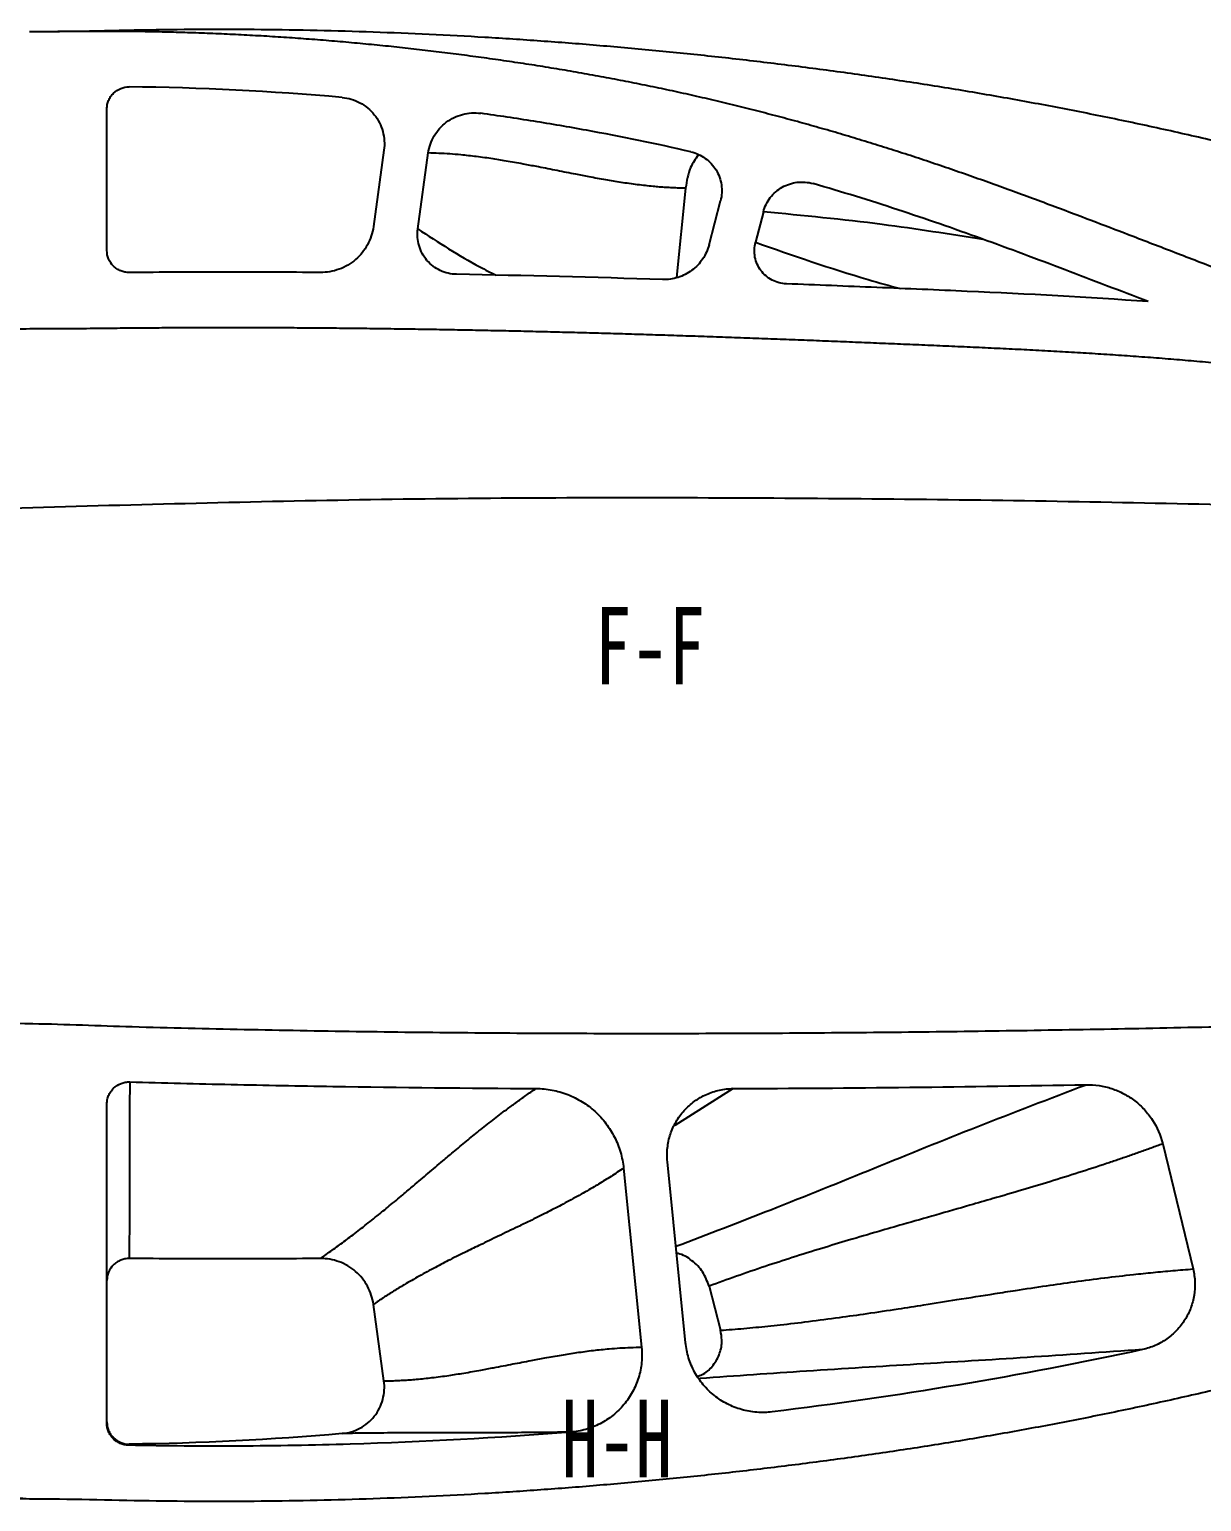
# Model space of a CAD drawing. Header units: millimetres. Extents: x 0 to 1189, y -23 to 841.
# Drawn here: x 227.4 to 280.4, y 670.8 to 737.3 of the extents above; entities that cross this region are included whole.
import ezdxf

# ---------------------------------------------------------------- set-up
doc = ezdxf.new("R2010")
doc.units = ezdxf.units.MM
doc.layers.add('10', color=7, linetype='Continuous')
doc.styles.add('SLDTEXTSTYLE5', font='TXT', dxfattribs={"width": 0.7})

msp = doc.modelspace()

# ---------------------------------------------------------------- linework, layer by layer
at = {"color": 7, "linetype": 'Continuous', "lineweight": 25}
for p, q in [((230.9316, 727.3031), (230.9316, 733.6897)), ((243.4525, 731.8326), (242.9752, 728.3754)), ((244.9796, 728.2701), (245.4535, 731.7024)), ((257.0803, 730.1085), (256.675, 726.0744)), ((258.1403, 727.5558), (258.6588, 729.5486)), ((260.5944, 729.045), (260.236, 727.6677)), ((259.2362, 689.441), (256.5896, 687.7712)), ((230.9316, 674.3312), (230.9316, 688.7417)), ((278.6397, 686.9451), (280.0117, 681.2936)), ((254.278, 685.8476), (255.0904, 677.7615)), ((257.0803, 677.9625), (256.2589, 686.1382)), ((258.1403, 680.5152), (258.6588, 678.5225)), ((243.4525, 676.2385), (242.9752, 679.6956))]:
    msp.add_line(p, q, dxfattribs=at)
at = {"color": 7, "linetype": 'Continuous', "lineweight": 25, "flags": 128}
msp.add_lwpolyline([(231.9626, 689.7415), (231.9625, 689.6971), (231.962, 689.5196), (231.9601, 688.8099), (231.9527, 685.9765), (231.9477, 683.869), (231.9408, 681.7681)], dxfattribs=at)
at = {"color": 7, "linetype": 'Continuous', "lineweight": 25}
for points, knots in [([(339.8282, 712.0388), (339.2602, 712.2856), (338.2688, 712.6858), (336.8649, 713.2468), (335.6187, 713.727), (334.3759, 714.196), (333.1298, 714.656), (331.8815, 715.1099), (330.6314, 715.5587), (329.3808, 716.0071), (327.7127, 716.6028), (325.6303, 717.354), (323.1344, 718.2616), (320.6405, 719.1728), (318.1488, 720.0897), (315.6574, 721.0076), (313.1659, 721.927), (310.6779, 722.8439), (308.1934, 723.7579), (305.7109, 724.6632), (303.2247, 725.5568), (300.7334, 726.4347), (298.2342, 727.2906), (295.7262, 728.1211), (293.2257, 728.9148), (290.7325, 729.6688), (288.2472, 730.3818), (285.7525, 731.06), (283.248, 731.7018), (280.7346, 732.3073), (278.2123, 732.8766), (275.6952, 733.4045), (273.1846, 733.8931), (270.6816, 734.3426), (268.1729, 734.7564), (265.6589, 735.1374), (263.1399, 735.4851), (260.6162, 735.8019), (258.0938, 736.0869), (255.5734, 736.3417), (253.0558, 736.5668), (250.5362, 736.762), (248.0149, 736.9262), (245.4916, 737.0613), (242.9665, 737.1643), (240.4386, 737.2363), (237.909, 737.2783), (235.3781, 737.286), (231.8855, 737.2543), (229.2374, 737.1723), (227.4316, 737.1731)], [0, 0, 0, 0, 0.0159878, 0.0276034, 0.0390377, 0.0504687, 0.0619011, 0.0733325, 0.0847644, 0.0961965, 0.1076356, 0.1304992, 0.1533554, 0.1762071, 0.1990545, 0.2219071, 0.2447625, 0.2676247, 0.2903714, 0.3131158, 0.3358491, 0.3585863, 0.3813174, 0.404055, 0.4267985, 0.449054, 0.4713048, 0.4935554, 0.5158042, 0.5380558, 0.5603056, 0.5825654, 0.6044581, 0.6263426, 0.6482247, 0.6701064, 0.6919919, 0.7138818, 0.7357756, 0.7575348, 0.7792878, 0.8010375, 0.8227823, 0.8445256, 0.8662791, 0.888033, 0.9098209, 0.9315992, 0.9533798, 1, 1, 1, 1]), ([(295.0365, 721.084), (294.5666, 721.2848), (293.7888, 721.6063), (292.694, 722.0459), (291.7489, 722.4154), (290.7801, 722.786), (289.7909, 723.1605), (288.7852, 723.5372), (287.7702, 723.9211), (286.7488, 724.3063), (285.7243, 724.6958), (284.6977, 725.0872), (283.6699, 725.4795), (282.6429, 725.8736), (281.6173, 726.2674), (280.5948, 726.6598), (279.5775, 727.0524), (278.5631, 727.4413), (277.5511, 727.831), (276.5388, 728.2196), (275.5269, 728.6054), (274.5181, 728.9886), (273.514, 729.3659), (272.5164, 729.7373), (271.5243, 730.1007), (270.5373, 730.4545), (269.5558, 730.8012), (268.5787, 731.1383), (267.6037, 731.4632), (266.6318, 731.7814), (265.6594, 732.0875), (264.6872, 732.3843), (263.7142, 732.6728), (262.7398, 732.9509), (261.7637, 733.2195), (260.7857, 733.4789), (259.8062, 733.73), (258.8246, 733.9699), (257.8415, 734.2025), (256.8556, 734.4233), (255.8679, 734.637), (254.8768, 734.8395), (253.8826, 735.0341), (252.8849, 735.2186), (251.8848, 735.3965), (250.8814, 735.5637), (249.8745, 735.723), (248.8638, 735.873), (247.8502, 736.017), (246.8342, 736.1512), (245.8165, 736.2794), (244.797, 736.3974), (243.7766, 736.5093), (242.7549, 736.6116), (241.733, 736.7069), (240.7105, 736.7935), (239.6877, 736.8707), (238.6649, 736.9422), (237.6417, 737.0033), (236.619, 737.0562), (235.5966, 737.1022), (234.5745, 737.1373), (233.5534, 737.1657), (232.5327, 737.1855), (231.5132, 737.1937), (230.4946, 737.1976), (229.1342, 737.1817), (228.1134, 737.1836), (227.4316, 737.1731)], [0, 0, 0, 0, 0.021868, 0.0360125, 0.0504821, 0.065293, 0.080398, 0.0957455, 0.111247, 0.1268333, 0.1424609, 0.1581495, 0.1738464, 0.1895361, 0.2052229, 0.2208555, 0.2364046, 0.2518842, 0.267343, 0.2828115, 0.2982845, 0.3136842, 0.32899, 0.3441868, 0.3592351, 0.3741997, 0.389053, 0.4037785, 0.4184296, 0.4330295, 0.4475413, 0.4620517, 0.4765277, 0.4909706, 0.5054096, 0.519852, 0.5342679, 0.5486778, 0.5630913, 0.5774963, 0.5919117, 0.6063353, 0.6207841, 0.6352587, 0.6497539, 0.6642501, 0.6787898, 0.6933744, 0.7079756, 0.7225973, 0.7372286, 0.751869, 0.7665119, 0.7811573, 0.7958068, 0.81043, 0.8250674, 0.8396986, 0.8543063, 0.8689269, 0.8835216, 0.8981007, 0.912691, 0.9272322, 0.9417834, 0.9563177, 0.9708201, 1, 1, 1, 1]), ([(216.0821, 736.1706), (214.9808, 736.057), (211.4397, 735.6919), (205.5051, 734.6983), (199.2002, 733.3423), (193.8538, 731.9004), (189.4428, 730.5051), (185.1114, 728.8775), (180.9029, 726.9486), (177.2815, 724.8531), (174.2152, 722.7223), (172.1297, 720.9406), (170.5768, 719.3995), (169.6648, 718.3709), (169.096, 717.432), (168.816, 716.6496), (168.8577, 715.8007), (169.3829, 714.8873), (170.3434, 714.0603), (171.7023, 713.4802), (174.2195, 713.1504), (177.8192, 713.0153), (182.4886, 713.218), (187.154, 713.4505), (191.8164, 713.754), (200.1023, 714.3248), (212.0183, 715.0857), (222.3928, 715.491), (227.58, 715.6936)], [0, 0, 0, 0, 0.0293491, 0.0943705, 0.1593896, 0.200262, 0.2411331, 0.2820022, 0.3228653, 0.3637249, 0.3927477, 0.4217646, 0.4362787, 0.4507832, 0.4580375, 0.4652881, 0.4725172, 0.4797465, 0.4925936, 0.5054481, 0.5183382, 0.5596052, 0.6008898, 0.6421773, 0.6834648, 0.7247525, 0.8623767, 1, 1, 1, 1]), ([(230.9316, 733.6897), (230.9316, 733.7561), (230.9381, 733.8214), (230.9638, 733.9499), (230.9832, 734.0137), (231.0339, 734.1353), (231.0649, 734.193), (231.1382, 734.3021), (231.1809, 734.3537), (231.3206, 734.4921), (231.4331, 734.5665), (231.6757, 734.6653), (231.8079, 734.6909), (231.9407, 734.6897)], [0, 0, 0, 0, 0.125, 0.125, 0.25, 0.25, 0.375, 0.375, 0.5, 0.5, 0.75, 0.75, 1, 1, 1, 1]), ([(241.5576, 734.211), (241.7, 734.1983), (241.8387, 734.1715), (242.1089, 734.0907), (242.2418, 734.0358), (242.4914, 733.9016), (242.6082, 733.8227), (242.8258, 733.6413), (242.9263, 733.5385), (243.1022, 733.318), (243.1788, 733.1993), (243.3085, 732.9446), (243.3594, 732.8127), (243.4343, 732.5409), (243.4583, 732.3992), (243.477, 732.1158), (243.472, 731.9742), (243.4525, 731.8326)], [0, 0, 0, 0, 0.125, 0.125, 0.25, 0.25, 0.375, 0.375, 0.5, 0.5, 0.625, 0.625, 0.75, 0.75, 0.875, 0.875, 1, 1, 1, 1]), ([(245.4535, 731.7024), (245.4725, 731.8399), (245.5046, 731.9733), (245.5943, 732.232), (245.6526, 732.3586), (245.792, 732.5962), (245.8725, 732.7069), (246.0549, 732.9122), (246.1577, 733.0071), (246.3764, 733.1725), (246.4931, 733.2441), (246.7418, 733.3647), (246.8719, 733.4125), (247.1368, 733.4816), (247.2733, 733.5033), (247.5498, 733.5195), (247.6876, 733.514), (247.8251, 733.4948)], [0, 0, 0, 0, 0.125, 0.125, 0.25, 0.25, 0.375, 0.375, 0.5, 0.5, 0.625, 0.625, 0.75, 0.75, 0.875, 0.875, 1, 1, 1, 1]), ([(257.3192, 731.755), (255.7543, 732.1159), (254.1802, 732.4398), (251.8062, 732.8737), (251.0127, 733.0095), (249.4216, 733.2642), (248.6235, 733.3834), (247.8251, 733.4948)], [0, 0, 0, 0, 0.5, 0.5, 0.75, 0.75, 1, 1, 1, 1]), ([(257.0803, 730.1085), (256.9808, 730.1108), (256.7827, 730.1153), (256.4873, 730.1279), (256.1947, 730.1446), (255.905, 730.1656), (255.476, 730.2032), (254.8954, 730.2683), (254.1812, 730.3689), (253.4511, 730.4889), (252.769, 730.6125), (252.0357, 730.7544), (251.2744, 730.9056), (250.5123, 731.0568), (249.7744, 731.1991), (249.0913, 731.3221), (248.3556, 731.4422), (247.6447, 731.5412), (246.9914, 731.6142), (246.4277, 731.6603), (245.9372, 731.6889), (245.6132, 731.6979), (245.4535, 731.7024)], [0, 0, 0, 0, 0.0254178, 0.0506265, 0.0756263, 0.100417, 0.1249988, 0.1859209, 0.2499984, 0.3095356, 0.374999, 0.42694, 0.5, 0.5728536, 0.6250011, 0.6916423, 0.7500016, 0.8153472, 0.8750013, 0.9178505, 0.9595167, 1, 1, 1, 1]), ([(257.6538, 731.6154), (257.5254, 731.4302), (257.2122, 730.9783), (257.1292, 730.4313), (257.0803, 730.1085)], [0, 0, 0, 0, 0.4098916, 1, 1, 1, 1]), ([(257.3192, 731.755), (257.4371, 731.7278), (257.5503, 731.6894), (257.7677, 731.5908), (257.8729, 731.5299), (258.0674, 731.3894), (258.1567, 731.3103), (258.3194, 731.1345), (258.3928, 731.0372), (258.5169, 730.8332), (258.5686, 730.7255), (258.6507, 730.4985), (258.68, 730.3819), (258.7149, 730.1459), (258.7206, 730.0248), (258.7077, 729.7843), (258.6893, 729.6656), (258.6588, 729.5486)], [0, 0, 0, 0, 0.125, 0.125, 0.25, 0.25, 0.375, 0.375, 0.5, 0.5, 0.625, 0.625, 0.75, 0.75, 0.875, 0.875, 1, 1, 1, 1]), ([(260.5944, 729.045), (260.6249, 729.1621), (260.6666, 729.2742), (260.7714, 729.4887), (260.8354, 729.5922), (260.9816, 729.7825), (261.0634, 729.8694), (261.2441, 730.0269), (261.3435, 730.0973), (261.5512, 730.2153), (261.6604, 730.2638), (261.8899, 730.3393), (262.0073, 730.3651), (262.2443, 730.3933), (262.3655, 730.3957), (262.6055, 730.3761), (262.7237, 730.3545), (262.84, 730.321)], [0, 0, 0, 0, 0.125, 0.125, 0.25, 0.25, 0.375, 0.375, 0.5, 0.5, 0.625, 0.625, 0.75, 0.75, 0.875, 0.875, 1, 1, 1, 1]), ([(277.9756, 724.9886), (276.7263, 725.4692), (275.477, 725.95), (272.9741, 726.9), (271.7205, 727.3695), (269.2026, 728.28), (267.9377, 728.7209), (265.3976, 729.5564), (264.1218, 729.9509), (262.84, 730.321)], [0, 0, 0, 0, 0.25, 0.25, 0.5, 0.5, 0.75, 0.75, 1, 1, 1, 1]), ([(270.5167, 727.7894), (269.0038, 728.0318), (265.7247, 728.5572), (262.3903, 728.8742), (260.5944, 729.045)], [0, 0, 0, 0, 0.4613904, 1, 1, 1, 1]), ([(242.9752, 728.3754), (242.9553, 728.2314), (242.9227, 728.0913), (242.8333, 727.8189), (242.7759, 727.6857), (242.6376, 727.4311), (242.5579, 727.3117), (242.3781, 727.0882), (242.2769, 726.9832), (242.0583, 726.7944), (241.9418, 726.7108), (241.6944, 726.5648), (241.5622, 726.5021), (241.2918, 726.4027), (241.1533, 726.3655), (240.87, 726.316), (240.7244, 726.3038), (240.579, 726.305)], [0, 0, 0, 0, 0.125, 0.125, 0.25, 0.25, 0.375, 0.375, 0.5, 0.5, 0.625, 0.625, 0.75, 0.75, 0.875, 0.875, 1, 1, 1, 1]), ([(246.7314, 726.2231), (246.6034, 726.2254), (246.478, 726.2412), (246.2319, 726.2987), (246.11, 726.3411), (245.8809, 726.4492), (245.773, 726.5147), (245.5707, 726.669), (245.4776, 726.7572), (245.3135, 726.9489), (245.2407, 727.0545), (245.1195, 727.2782), (245.0715, 727.395), (245, 727.6381), (244.977, 727.765), (244.9583, 728.0169), (244.9621, 728.1433), (244.9796, 728.2701)], [0, 0, 0, 0, 0.125, 0.125, 0.25, 0.25, 0.375, 0.375, 0.5, 0.5, 0.625, 0.625, 0.75, 0.75, 0.875, 0.875, 1, 1, 1, 1]), ([(244.9796, 728.2701), (245.9065, 727.6677), (247.0771, 726.9069), (248.2717, 726.3034), (248.5203, 726.1778)], [0, 0, 0, 0, 0.7918789, 1, 1, 1, 1]), ([(258.1403, 727.5558), (258.0803, 727.3254), (257.9838, 727.1113), (257.718, 726.7161), (257.556, 726.5461), (257.1743, 726.2612), (256.9653, 726.1543), (256.5109, 726.0115), (256.2783, 725.9797), (256.0403, 725.9872)], [0, 0, 0, 0, 0.25, 0.25, 0.5, 0.5, 0.75, 0.75, 1, 1, 1, 1]), ([(261.6341, 725.7898), (261.5213, 725.7942), (261.4111, 725.8109), (261.1958, 725.8684), (261.0897, 725.9098), (260.8924, 726.0136), (260.8001, 726.076), (260.6287, 726.2224), (260.5524, 726.304), (260.4192, 726.4826), (260.3617, 726.5809), (260.2713, 726.7847), (260.2376, 726.8909), (260.1942, 727.1119), (260.1851, 727.2235), (260.1917, 727.4461), (260.2076, 727.5585), (260.236, 727.6677)], [0, 0, 0, 0, 0.125, 0.125, 0.25, 0.25, 0.375, 0.375, 0.5, 0.5, 0.625, 0.625, 0.75, 0.75, 0.875, 0.875, 1, 1, 1, 1]), ([(260.236, 727.6677), (261.928, 727.0775), (264.0917, 726.3228), (266.2934, 725.7114), (266.7733, 725.5781)], [0, 0, 0, 0, 0.7820349, 1, 1, 1, 1]), ([(231.9408, 726.3029), (231.8744, 726.3023), (231.8091, 726.3083), (231.6803, 726.3328), (231.6163, 726.3516), (231.4942, 726.4012), (231.4363, 726.4317), (231.3265, 726.504), (231.2745, 726.5462), (231.1348, 726.6847), (231.0594, 726.7966), (230.9584, 727.0383), (230.9316, 727.1703), (230.9316, 727.3031)], [0, 0, 0, 0, 0.125, 0.125, 0.25, 0.25, 0.375, 0.375, 0.5, 0.5, 0.75, 0.75, 1, 1, 1, 1]), ([(240.579, 726.305), (239.1393, 726.3168), (237.6997, 726.3228), (234.8203, 726.3216), (233.3806, 726.3163), (231.9408, 726.3029)], [0, 0, 0, 0, 0.5, 0.5, 1, 1, 1, 1]), ([(277.9756, 724.9886), (275.2569, 725.1892), (272.5339, 725.3307), (268.4473, 725.5141), (267.0848, 725.571), (264.3596, 725.6831), (262.9969, 725.7377), (261.6341, 725.7898)], [0, 0, 0, 0, 0.5, 0.5, 0.75, 0.75, 1, 1, 1, 1]), ([(191.5934, 723.7316), (191.5984, 723.7132), (191.6167, 723.6543), (191.6538, 723.5556), (191.7131, 723.4377), (191.7852, 723.3224), (191.8694, 723.2098), (191.9641, 723.0991), (192.0707, 722.9919), (192.189, 722.8884), (192.3164, 722.7856), (192.4577, 722.6891), (192.611, 722.5972), (192.7774, 722.5101), (192.9583, 722.4302), (193.1565, 722.363), (193.3708, 722.3026), (193.6046, 722.2536), (193.8594, 722.2147), (194.1378, 722.1813), (194.4436, 722.1534), (194.7802, 722.1255), (195.1527, 722.1004), (195.5665, 722.0821), (196.0273, 722.0665), (196.5414, 722.0595), (197.115, 722.0615), (197.7553, 722.074), (198.4676, 722.101), (199.2556, 722.1365), (200.1153, 722.1822), (201.0374, 722.2316), (202.0078, 722.289), (203.0152, 722.3511), (204.0505, 722.423), (205.1086, 722.4972), (206.1838, 722.5775), (207.2709, 722.6574), (208.3648, 722.7389), (209.4609, 722.8194), (210.557, 722.8986), (211.6525, 722.9758), (212.7474, 723.0511), (213.8416, 723.1247), (214.9348, 723.1961), (216.0263, 723.2654), (217.1166, 723.3327), (218.2058, 723.3962), (219.294, 723.4592), (220.3815, 723.5176), (221.4675, 723.5754), (222.5532, 723.6317), (223.639, 723.6798), (225.2721, 723.7687), (226.5458, 723.7552), (227.4555, 723.7695)], [0.52358432, 0.52358432, 0.52358432, 0.52358432, 0.52432784, 0.52599297, 0.52770741, 0.52947819, 0.53130666, 0.5332047, 0.53517285, 0.53721757, 0.53935249, 0.54157302, 0.54390554, 0.54634578, 0.54891706, 0.55163212, 0.55452926, 0.5576248, 0.560971, 0.56461141, 0.56859529, 0.57298287, 0.57782628, 0.58320224, 0.58918884, 0.59586412, 0.60331907, 0.61163306, 0.62091844, 0.63121034, 0.64249646, 0.65460036, 0.66734267, 0.68052995, 0.69409238, 0.70794937, 0.72202901, 0.73627871, 0.75060164, 0.76494771, 0.77927965, 0.79360109, 0.80791606, 0.8222206, 0.83651034, 0.85078134, 0.86501325, 0.8792538, 0.89346814, 0.90766253, 0.92186754, 0.93601741, 0.95019938, 0.96439673, 0.99999998, 0.99999998, 0.99999998, 0.99999998]), ([(227.4555, 723.7695), (228.3624, 723.7871), (229.6307, 723.7715), (231.2596, 723.7963), (232.3413, 723.8056), (233.4223, 723.8141), (234.5031, 723.8178), (235.5861, 723.8219), (236.6707, 723.8215), (237.7577, 723.821), (238.8469, 723.816), (239.9383, 723.8097), (241.0313, 723.8009), (242.1252, 723.79), (243.2202, 723.7769), (244.3154, 723.7617), (245.4102, 723.7453), (246.503, 723.7269), (247.594, 723.7056), (248.6816, 723.6835), (249.7654, 723.6592), (250.8454, 723.6331), (251.9248, 723.6062), (253.0053, 723.5757), (254.0905, 723.5467), (255.1807, 723.5119), (256.2752, 723.4786), (257.372, 723.442), (258.4697, 723.4037), (259.5674, 723.3656), (260.6642, 723.3246), (261.7597, 723.2825), (262.8529, 723.2408), (263.9428, 723.1974), (265.03, 723.1521), (266.1173, 723.1094), (267.2064, 723.0621), (268.2971, 723.0169), (269.3875, 722.9695), (270.4757, 722.9195), (271.5601, 722.8682), (272.6399, 722.8147), (273.7143, 722.7562), (274.7836, 722.6956), (275.8477, 722.6297), (276.906, 722.5589), (277.9596, 722.4838), (279.0073, 722.4023), (280.0507, 722.3155), (281.0886, 722.2208), (282.1217, 722.1222), (283.1484, 722.0154), (284.1696, 721.901), (285.1843, 721.7785), (286.1919, 721.6512), (287.1897, 721.5139), (288.176, 721.3707), (289.1481, 721.2199), (290.1019, 721.0614), (291.0363, 720.8941), (291.9489, 720.7148), (292.8403, 720.5269), (293.8694, 720.2869), (294.5993, 720.101), (295.0385, 719.9784)], [0.00000002, 0.00000002, 0.00000002, 0.00000002, 0.04012011, 0.05609963, 0.07206351, 0.08797496, 0.10392002, 0.11987312, 0.13588298, 0.15189616, 0.16796152, 0.18406189, 0.20017894, 0.21631274, 0.23245428, 0.24862196, 0.26476604, 0.28088623, 0.29697333, 0.31303696, 0.32900416, 0.34492964, 0.36082722, 0.37676482, 0.39274776, 0.40884774, 0.4250158, 0.44118772, 0.45739555, 0.47360322, 0.48977398, 0.505949, 0.52209667, 0.53817131, 0.55420025, 0.57022931, 0.58630799, 0.60242307, 0.61851974, 0.63458882, 0.65061225, 0.66654004, 0.68241319, 0.69821372, 0.71391468, 0.72957559, 0.7451331, 0.76064253, 0.776059, 0.79144717, 0.80674776, 0.82196733, 0.83710707, 0.85220426, 0.86718114, 0.88203233, 0.89675753, 0.91126783, 0.92554801, 0.93952935, 0.95325982, 0.9666862, 0.97982788, 1, 1, 1, 1]), ([(227.58, 715.6936), (232.8319, 715.8377), (243.3356, 716.1259), (259.0978, 716.1645), (274.8583, 715.9959), (288.4439, 715.6581), (299.8577, 715.3479), (309.0972, 714.9796), (316.6985, 714.4598), (322.6587, 713.8816), (326.5009, 713.4504), (328.8895, 713.1093), (329.8396, 712.9737)], [0, 0, 0, 0, 0.1539444, 0.3078897, 0.4618356, 0.6157822, 0.7060978, 0.7964119, 0.8867237, 0.9293006, 0.9718776, 1, 1, 1, 1]), ([(227.58, 692.3774), (229.0772, 692.3522), (231.4158, 692.2485), (234.5994, 692.1747), (237.1298, 692.1146), (239.6599, 692.0671), (242.1891, 692.025), (244.717, 691.9928), (247.2446, 691.9664), (249.772, 691.9492), (252.2996, 691.9374), (254.8277, 691.9335), (257.3558, 691.935), (259.8832, 691.9433), (262.4098, 691.9573), (264.9357, 691.9777), (267.4615, 692.0031), (269.9874, 692.0349), (272.5136, 692.0719), (275.0399, 692.1148), (277.5658, 692.1621), (280.0909, 692.2159), (282.6155, 692.2721), (285.1398, 692.333), (287.6645, 692.3966), (290.1897, 692.4628), (292.7152, 692.5311), (295.2407, 692.6006), (297.7655, 692.6751), (300.2896, 692.7554), (302.8129, 692.8464), (305.3361, 692.9485), (307.8588, 693.0674), (310.3823, 693.2041), (312.9057, 693.3612), (315.4285, 693.5419), (317.9494, 693.7457), (320.4683, 693.9741), (322.985, 694.2307), (325.4999, 694.5148), (327.5965, 694.7762), (329.2759, 695.0021), (330.5384, 695.1828), (331.7987, 695.3753), (333.0557, 695.5845), (334.3092, 695.8107), (335.5584, 696.0589), (336.811, 696.3299), (338.2358, 696.6747), (339.2464, 696.9279), (339.8282, 697.1078)], [0.00000035, 0.00000035, 0.00000035, 0.00000035, 0.03989834, 0.06237518, 0.08485683, 0.10734717, 0.12980728, 0.15226351, 0.17471674, 0.19716675, 0.21961431, 0.24207271, 0.26453357, 0.28698355, 0.30942293, 0.33186071, 0.35429715, 0.37673224, 0.39917508, 0.42162135, 0.44406233, 0.46649806, 0.48892444, 0.51135479, 0.53378481, 0.55622347, 0.5786664, 0.60110915, 0.62354715, 0.64597593, 0.66840448, 0.69083321, 0.71326743, 0.7357039, 0.75817539, 0.78063975, 0.80310346, 0.82556919, 0.84803613, 0.87051613, 0.89300869, 0.9043388, 0.91566953, 0.92699486, 0.93831102, 0.94962676, 0.96093543, 0.97224771, 0.98377553, 1, 1, 1, 1]), ([(339.8282, 696.0322), (339.2602, 695.7855), (338.2688, 695.3852), (336.8649, 694.8242), (335.6187, 694.3441), (334.3759, 693.875), (333.1298, 693.4151), (331.8815, 692.9612), (330.6314, 692.5123), (329.3808, 692.0639), (327.7127, 691.4682), (325.6303, 690.717), (323.1344, 689.8094), (320.6405, 688.8982), (318.1488, 687.9813), (315.6574, 687.0635), (313.1659, 686.144), (310.6779, 685.2271), (308.1934, 684.3131), (305.7109, 683.4078), (303.2247, 682.5142), (300.7334, 681.6363), (298.2342, 680.7804), (295.7262, 679.95), (293.2257, 679.1562), (290.7325, 678.4022), (288.2472, 677.6892), (285.7525, 677.011), (283.248, 676.3693), (280.7346, 675.7637), (278.2123, 675.1944), (275.6952, 674.6665), (273.1846, 674.1779), (270.6816, 673.7284), (268.1729, 673.3147), (265.6589, 672.9336), (263.1399, 672.5859), (260.6162, 672.2692), (258.0938, 671.9842), (255.5734, 671.7293), (253.0558, 671.5042), (250.5362, 671.3091), (248.0149, 671.1448), (245.4916, 671.0097), (242.9665, 670.9068), (240.4386, 670.8347), (237.909, 670.7927), (235.3781, 670.785), (231.8855, 670.8167), (229.2374, 670.8988), (227.4316, 670.898)], [0, 0, 0, 0, 0.0159878, 0.0276034, 0.0390377, 0.0504687, 0.0619011, 0.0733325, 0.0847644, 0.0961965, 0.1076356, 0.1304992, 0.1533554, 0.1762071, 0.1990545, 0.2219071, 0.2447625, 0.2676247, 0.2903714, 0.3131158, 0.3358491, 0.3585863, 0.3813174, 0.404055, 0.4267985, 0.449054, 0.4713048, 0.4935554, 0.5158042, 0.5380558, 0.5603056, 0.5825654, 0.6044581, 0.6263426, 0.6482247, 0.6701064, 0.6919919, 0.7138818, 0.7357756, 0.7575348, 0.7792878, 0.8010375, 0.8227823, 0.8445256, 0.8662791, 0.888033, 0.9098209, 0.9315992, 0.9533798, 1, 1, 1, 1]), ([(227.4316, 670.898), (225.8652, 671.0076), (223.4485, 671.2), (220.1791, 671.4444), (217.6284, 671.6864), (215.0818, 671.965), (212.5409, 672.2877), (210.006, 672.6536), (207.4781, 673.0652), (205.3695, 673.451), (203.6761, 673.785), (202.3955, 674.0527), (201.1178, 674.3321), (199.8434, 674.6258), (198.572, 674.9328), (197.3036, 675.2535), (196.0274, 675.5914), (194.7437, 675.9462), (193.4534, 676.3202), (192.1681, 676.7103), (190.8887, 677.1195), (189.6148, 677.5462), (188.3474, 677.9932), (187.2897, 678.387), (186.4377, 678.7156), (185.7895, 678.9737), (185.1437, 679.2373), (184.5015, 679.5087), (183.8623, 679.7861), (183.2272, 680.0716), (182.586, 680.37), (181.9382, 680.6809), (181.2856, 681.0071), (180.6367, 681.3413), (179.993, 681.6866), (179.3528, 682.0416), (178.7166, 682.4075), (178.0666, 682.7943), (177.4041, 683.2028), (176.7313, 683.6341), (176.0672, 684.0763), (175.4146, 684.5295), (174.7752, 684.9914), (174.1524, 685.4627), (173.6235, 685.8807), (173.1844, 686.2435), (172.8262, 686.547), (172.4719, 686.8597), (172.1164, 687.1812), (171.7587, 687.5164), (171.3956, 687.8669), (170.9844, 688.2758), (170.5264, 688.743), (170.0449, 689.2765), (169.6031, 689.8301), (169.2327, 690.3999), (168.9628, 690.9803), (168.8226, 691.5731), (168.8643, 692.0912), (168.9716, 692.4257), (169.1005, 692.6438), (169.2196, 692.8814), (169.4573, 693.1725), (169.7493, 693.473), (170.0802, 693.7448), (170.4347, 693.9866), (170.7921, 694.185), (171.1439, 694.3412), (171.4848, 694.4622), (171.8285, 694.5579), (172.1745, 694.6333), (172.5225, 694.6917), (172.872, 694.739), (173.3142, 694.7885), (173.8494, 694.8397), (174.4779, 694.8901), (175.1081, 694.929), (175.7396, 694.9577), (176.3718, 694.9788), (177.0045, 694.9899), (177.6377, 694.9946), (178.2709, 694.9902), (178.9039, 694.9804), (179.5364, 694.9649), (180.1685, 694.9449), (180.8006, 694.9213), (181.4326, 694.8955), (182.065, 694.8674), (182.6977, 694.8385), (183.3307, 694.8095), (183.9635, 694.7783), (184.5965, 694.7471), (185.2293, 694.715), (185.8622, 694.681), (186.7068, 694.6346), (187.7626, 694.5738), (189.0296, 694.4957), (190.2961, 694.4154), (191.5624, 694.3312), (192.8286, 694.2462), (194.0949, 694.16), (195.3613, 694.0729), (196.628, 693.9877), (197.8946, 693.9021), (199.1611, 693.8189), (200.4274, 693.7354), (201.6939, 693.6538), (202.9607, 693.5737), (204.6491, 693.469), (206.759, 693.3419), (209.2904, 693.1965), (211.8217, 693.059), (214.3531, 692.9277), (216.8852, 692.8053), (219.4181, 692.6897), (222.9828, 692.5401), (225.7036, 692.438), (227.58, 692.3774)], [0, 0, 0, 0, 0.03781013, 0.05837814, 0.07894417, 0.09950276, 0.12006231, 0.1406182, 0.16117184, 0.18173039, 0.19223299, 0.20273373, 0.2132318, 0.22372644, 0.23422658, 0.24472571, 0.25523003, 0.26601497, 0.27679618, 0.28757787, 0.29835839, 0.30913993, 0.31992681, 0.33071737, 0.33631593, 0.34191689, 0.34751551, 0.35311204, 0.35870546, 0.36429274, 0.36988016, 0.37573612, 0.38159274, 0.38744735, 0.39331256, 0.3991822, 0.40507412, 0.41098414, 0.41739554, 0.42381474, 0.43022595, 0.43660711, 0.4429461, 0.44921851, 0.4554129, 0.4591767, 0.46293489, 0.46671626, 0.47055616, 0.47447523, 0.47851987, 0.48270798, 0.48843935, 0.49427259, 0.50000569, 0.50547978, 0.51059601, 0.51536055, 0.51996491, 0.52294148, 0.52371332, 0.52606157, 0.52932195, 0.53270296, 0.53614901, 0.53960972, 0.54302529, 0.545975, 0.54887024, 0.55172717, 0.55456189, 0.55739191, 0.56022322, 0.56305288, 0.56810658, 0.57316798, 0.5782344, 0.58331146, 0.58838832, 0.59346599, 0.59854912, 0.60363458, 0.60871431, 0.61379252, 0.61886906, 0.62394358, 0.62902362, 0.63410092, 0.63918688, 0.64427317, 0.64936047, 0.65444411, 0.65953245, 0.66461787, 0.669708, 0.67989887, 0.69008522, 0.70027395, 0.71045713, 0.72064554, 0.73083079, 0.74102046, 0.75121328, 0.76140169, 0.77158887, 0.78177563, 0.79196117, 0.8021495, 0.81234062, 0.832695, 0.85304802, 0.87339548, 0.8937379, 0.91408676, 0.93443859, 0.95479294, 0.99999972, 0.99999972, 0.99999972, 0.99999972]), ([(230.9316, 688.7417), (230.9316, 688.8091), (230.9383, 688.8753), (230.9647, 689.0055), (230.9847, 689.0702), (231.0367, 689.1931), (231.0685, 689.2514), (231.1438, 689.3615), (231.1875, 689.4133), (231.3306, 689.5522), (231.4458, 689.6261), (231.6315, 689.6982), (231.6966, 689.7163), (231.8286, 689.7389), (231.8953, 689.7436), (231.9626, 689.7415)], [0, 0, 0, 0, 0.125, 0.125, 0.25, 0.25, 0.375, 0.375, 0.5, 0.5, 0.75, 0.75, 0.875, 0.875, 1, 1, 1, 1]), ([(231.9626, 689.7415), (232.7271, 689.7177), (233.4917, 689.6991), (235.0211, 689.6635), (235.7857, 689.6448), (238.0798, 689.5944), (239.6094, 689.5662), (244.1985, 689.4932), (247.2588, 689.4621), (250.319, 689.4463)], [0, 0, 0, 0, 0.125, 0.125, 0.25, 0.25, 0.5, 0.5, 1, 1, 1, 1]), ([(256.6428, 682.3165), (258.0846, 682.8682), (261.1709, 684.0492), (265.6033, 685.8507), (270.2321, 687.7313), (273.5264, 688.9885), (275.1735, 689.6171)], [0, 0, 0, 0, 0.2261357, 0.484091, 0.7420464, 1, 1, 1, 1]), ([(275.1735, 689.6171), (275.3723, 689.6206), (275.569, 689.6074), (275.9578, 689.5484), (276.1515, 689.5021), (276.5272, 689.3777), (276.7077, 689.3004), (276.9676, 689.1624), (277.0524, 689.1127), (277.2184, 689.0058), (277.2999, 688.9482), (277.5349, 688.7669), (277.6796, 688.6342), (277.8791, 688.4178), (277.9427, 688.3428), (278.0639, 688.1869), (278.1217, 688.1056), (278.3908, 687.6908), (278.5459, 687.3318), (278.6397, 686.9451)], [0, 0, 0, 0, 0.125, 0.125, 0.25, 0.25, 0.375, 0.375, 0.4375, 0.4375, 0.5, 0.5, 0.625, 0.625, 0.6875, 0.6875, 0.75, 0.75, 1, 1, 1, 1]), ([(240.579, 681.766), (240.6677, 681.8282), (240.8466, 681.9536), (241.112, 682.1431), (241.3777, 682.3355), (241.6431, 682.5309), (242.0232, 682.8152), (242.526, 683.2016), (243.1187, 683.6716), (243.7164, 684.1588), (244.2643, 684.6142), (244.8452, 685.1045), (245.4456, 685.6144), (246.0399, 686.119), (246.6185, 686.6068), (247.1607, 687.0568), (247.7564, 687.5408), (248.3541, 688.0126), (248.9108, 688.4376), (249.4091, 688.805), (249.8541, 689.1244), (250.1634, 689.3386), (250.319, 689.4463)], [0, 0, 0, 0, 0.0242183, 0.0488274, 0.0738273, 0.0992178, 0.1249991, 0.1847373, 0.2499988, 0.3084762, 0.3749993, 0.4278957, 0.5000002, 0.5742043, 0.6250011, 0.6905853, 0.7500015, 0.8141433, 0.8750011, 0.9161668, 0.9578331, 1, 1, 1, 1]), ([(250.319, 689.4463), (250.5652, 689.4451), (250.8079, 689.4213), (251.1668, 689.3529), (251.2855, 689.3247), (251.5212, 689.257), (251.6382, 689.2175), (251.9794, 689.0844), (252.1966, 688.976), (252.6107, 688.7198), (252.8088, 688.5704), (253.1692, 688.2428), (253.3333, 688.0639), (253.5551, 687.7726), (253.6253, 687.6711), (253.7552, 687.4631), (253.815, 687.3569), (253.9792, 687.0313), (254.0685, 686.8054), (254.206, 686.3352), (254.2534, 686.0926), (254.278, 685.8476)], [0, 0, 0, 0, 0.125, 0.125, 0.1875, 0.1875, 0.25, 0.25, 0.375, 0.375, 0.5, 0.5, 0.625, 0.625, 0.6875, 0.6875, 0.75, 0.75, 0.875, 0.875, 1, 1, 1, 1]), ([(256.2589, 686.1382), (256.2378, 686.3477), (256.2389, 686.5561), (256.2841, 686.9706), (256.3291, 687.178), (256.459, 687.573), (256.5438, 687.7627), (256.7546, 688.1261), (256.878, 688.295), (257.0867, 688.5263), (257.1603, 688.5998), (257.3159, 688.7399), (257.398, 688.8063), (257.6513, 688.9903), (257.831, 689.0942), (258.1168, 689.222), (258.2154, 689.26), (258.4143, 689.325), (258.5148, 689.3521), (258.819, 689.4175), (259.0256, 689.4402), (259.2362, 689.441)], [0, 0, 0, 0, 0.125, 0.125, 0.25, 0.25, 0.375, 0.375, 0.5, 0.5, 0.5625, 0.5625, 0.625, 0.625, 0.75, 0.75, 0.8125, 0.8125, 0.875, 0.875, 1, 1, 1, 1]), ([(278.6397, 686.9451), (278.468, 686.8821), (278.126, 686.7565), (277.6141, 686.5733), (277.1058, 686.3948), (276.6009, 686.2212), (275.8512, 685.9688), (274.8315, 685.6372), (273.5706, 685.2438), (272.2745, 684.8534), (271.0696, 684.4997), (269.7594, 684.1225), (268.4042, 683.7354), (267.0318, 683.3435), (265.715, 682.9642), (264.4933, 682.6053), (263.1888, 682.2121), (261.9352, 681.8204), (260.6484, 681.4011), (259.3957, 680.9731), (258.5524, 680.6655), (258.1403, 680.5152)], [0, 0, 0, 0, 0.02542457, 0.05063678, 0.07563664, 0.10042415, 0.12499933, 0.18589728, 0.24999911, 0.30941483, 0.3749994, 0.42548311, 0.50000003, 0.57203161, 0.62500065, 0.69155668, 0.75000095, 0.81537025, 0.87500072, 0.93890693, 1, 1, 1, 1]), ([(254.278, 685.8476), (254.1832, 685.7843), (253.9944, 685.6583), (253.7118, 685.4758), (253.4309, 685.2989), (253.1519, 685.1278), (252.7379, 684.881), (252.1747, 684.5601), (251.4795, 684.1852), (250.7636, 683.8171), (250.112, 683.4935), (249.3878, 683.1433), (248.6444, 682.7873), (247.8736, 682.4184), (247.1478, 682.0665), (246.4693, 681.7283), (245.7507, 681.357), (245.0595, 680.9817), (244.4304, 680.6208), (243.8923, 680.2939), (243.428, 679.9993), (243.1247, 679.7959), (242.9752, 679.6956)], [0, 0, 0, 0, 0.0253887, 0.050583, 0.0755827, 0.100388, 0.1249988, 0.1857923, 0.2499984, 0.3091619, 0.374999, 0.42194, 0.5000001, 0.5708031, 0.6250012, 0.6913684, 0.7500018, 0.8152533, 0.8750014, 0.917855, 0.9595212, 1, 1, 1, 1]), ([(231.9408, 681.7681), (231.8744, 681.7687), (231.8091, 681.7628), (231.6803, 681.7383), (231.6163, 681.7194), (231.4942, 681.6698), (231.4363, 681.6393), (231.3265, 681.567), (231.2745, 681.5248), (231.1348, 681.3864), (231.0594, 681.2744), (230.9584, 681.0328), (230.9316, 680.9007), (230.9316, 680.7679)], [0, 0, 0, 0, 0.125, 0.125, 0.25, 0.25, 0.375, 0.375, 0.5, 0.5, 0.75, 0.75, 1, 1, 1, 1]), ([(240.579, 681.766), (239.1393, 681.7543), (237.6997, 681.7482), (234.8203, 681.7494), (233.3806, 681.7547), (231.9408, 681.7681)], [0, 0, 0, 0, 0.5, 0.5, 1, 1, 1, 1]), ([(242.9752, 679.6956), (242.9553, 679.8397), (242.9227, 679.9797), (242.8333, 680.2521), (242.7759, 680.3853), (242.6376, 680.6399), (242.5579, 680.7593), (242.3781, 680.9828), (242.2769, 681.0878), (242.0583, 681.2767), (241.9418, 681.3603), (241.6944, 681.5062), (241.5622, 681.5689), (241.2918, 681.6683), (241.1533, 681.7055), (240.87, 681.755), (240.7244, 681.7672), (240.579, 681.766)], [0, 0, 0, 0, 0.125, 0.125, 0.25, 0.25, 0.375, 0.375, 0.5, 0.5, 0.625, 0.625, 0.75, 0.75, 0.875, 0.875, 1, 1, 1, 1]), ([(258.1403, 680.5152), (258.0587, 680.7388), (257.8956, 681.1859), (257.384, 681.6831), (256.9511, 681.9623), (256.6964, 681.994), (256.675, 681.9967)], [0, 0, 0, 0, 0.3233884, 0.646771, 0.9703423, 1, 1, 1, 1]), ([(258.6588, 678.5225), (258.8327, 678.5359), (259.1839, 678.5629), (259.7142, 678.6083), (260.2535, 678.6579), (260.8017, 678.7124), (261.5974, 678.7972), (262.6751, 678.9245), (263.9826, 679.096), (265.3331, 679.2883), (266.6057, 679.4794), (267.9586, 679.6905), (269.4165, 679.9218), (270.7971, 680.1401), (272.1478, 680.3508), (273.3428, 680.5299), (274.6852, 680.7209), (275.994, 680.8925), (277.1787, 681.0323), (278.2059, 681.1392), (279.1029, 681.2227), (279.7073, 681.2699), (280.0117, 681.2936)], [0, 0, 0, 0, 0.02408529, 0.04862787, 0.07362774, 0.09908489, 0.12499934, 0.18471478, 0.24999909, 0.3087086, 0.37499938, 0.42967605, 0.50000002, 0.58126128, 0.62500066, 0.69099754, 0.75000096, 0.81422533, 0.8750007, 0.91606534, 0.95773176, 1, 1, 1, 1]), ([(280.0117, 681.2936), (280.0591, 681.0982), (280.0863, 680.901), (280.1016, 680.5034), (280.0891, 680.3011), (280.0251, 679.9087), (279.974, 679.7171), (279.8683, 679.4366), (279.828, 679.3441), (279.7393, 679.1654), (279.6907, 679.0788), (279.5327, 678.8268), (279.4103, 678.6686), (279.1342, 678.3778), (278.9839, 678.2482), (278.6592, 678.0198), (278.483, 677.9203), (278.1177, 677.7598), (277.9282, 677.6981), (277.7317, 677.6552)], [0, 0, 0, 0, 0.125, 0.125, 0.25, 0.25, 0.375, 0.375, 0.4375, 0.4375, 0.5, 0.5, 0.625, 0.625, 0.75, 0.75, 0.875, 0.875, 1, 1, 1, 1]), ([(257.6538, 676.4556), (257.7303, 676.4838), (257.9972, 676.5822), (258.3532, 676.9404), (258.6505, 677.4716), (258.7489, 678.0311), (258.6856, 678.3762), (258.6588, 678.5225)], [0, 0, 0, 0, 0.0972305, 0.339307, 0.5811232, 0.8225133, 1, 1, 1, 1]), ([(243.4525, 676.2385), (243.5475, 676.2399), (243.7393, 676.2427), (244.029, 676.2526), (244.3237, 676.2669), (244.6232, 676.2862), (245.0566, 676.3211), (245.6446, 676.3832), (246.3548, 676.4786), (247.0917, 676.5955), (247.7656, 676.7137), (248.5052, 676.8529), (249.2598, 676.9986), (250.0315, 677.1477), (250.7646, 677.2851), (251.4556, 677.4059), (252.186, 677.521), (252.9022, 677.6167), (253.5473, 677.6846), (254.1076, 677.7267), (254.5958, 677.7519), (254.9247, 677.7583), (255.0904, 677.7615)], [0, 0, 0, 0, 0.0240446, 0.0485668, 0.0735667, 0.0990441, 0.1249993, 0.1844405, 0.2499989, 0.30808, 0.3749993, 0.4246391, 0.5000001, 0.5709522, 0.6250008, 0.6902123, 0.7500012, 0.8139422, 0.8750008, 0.9160261, 0.9576924, 1, 1, 1, 1]), ([(255.0904, 677.7615), (255.1139, 677.5283), (255.1137, 677.2964), (255.0679, 676.835), (255.0212, 676.6035), (254.8848, 676.1607), (254.7954, 675.9477), (254.6289, 675.6408), (254.5677, 675.5403), (254.437, 675.3481), (254.3672, 675.2557), (254.1449, 674.9899), (253.9787, 674.8267), (253.6139, 674.5345), (253.4198, 674.4086), (253.009, 674.1963), (252.7899, 674.1093), (252.3426, 673.9818), (252.1141, 673.9405), (251.8805, 673.9221)], [0, 0, 0, 0, 0.125, 0.125, 0.25, 0.25, 0.375, 0.375, 0.4375, 0.4375, 0.5, 0.5, 0.625, 0.625, 0.75, 0.75, 0.875, 0.875, 1, 1, 1, 1]), ([(260.9915, 674.838), (260.7589, 674.8095), (260.5269, 674.8045), (260.0644, 674.8402), (259.8318, 674.8817), (259.386, 675.0081), (259.1709, 675.0928), (258.8603, 675.2524), (258.7584, 675.3114), (258.5632, 675.4378), (258.4693, 675.5054), (258.1984, 675.7217), (258.0315, 675.8843), (257.731, 676.2425), (257.6008, 676.4338), (257.3792, 676.8399), (257.2874, 677.0572), (257.15, 677.5016), (257.1037, 677.7293), (257.0803, 677.9625)], [0, 0, 0, 0, 0.125, 0.125, 0.25, 0.25, 0.375, 0.375, 0.4375, 0.4375, 0.5, 0.5, 0.625, 0.625, 0.75, 0.75, 0.875, 0.875, 1, 1, 1, 1]), ([(277.7311, 677.6551), (275.9742, 677.5314), (272.4603, 677.2841), (267.5294, 676.987), (262.7269, 676.6998), (259.3448, 676.4593), (257.7215, 676.3439)], [0, 0, 0, 0, 0.254909, 0.5098203, 0.7647315, 1, 1, 1, 1]), ([(277.7324, 677.6554), (274.9538, 677.0496), (272.1691, 676.5159), (266.5883, 675.5824), (263.7923, 675.1815), (260.9915, 674.838)], [0, 0, 0, 0, 0.5, 0.5, 1, 1, 1, 1]), ([(241.5576, 673.86), (241.7, 673.8727), (241.8387, 673.8995), (242.1089, 673.9804), (242.2418, 674.0353), (242.4914, 674.1694), (242.6082, 674.2483), (242.8258, 674.4297), (242.9263, 674.5326), (243.1022, 674.7531), (243.1788, 674.8717), (243.3085, 675.1265), (243.3594, 675.2583), (243.4343, 675.5302), (243.4583, 675.6718), (243.477, 675.9552), (243.472, 676.0968), (243.4525, 676.2385)], [0, 0, 0, 0, 0.125, 0.125, 0.25, 0.25, 0.375, 0.375, 0.5, 0.5, 0.625, 0.625, 0.75, 0.75, 0.875, 0.875, 1, 1, 1, 1]), ([(230.9316, 674.3813), (230.9316, 674.3149), (230.9381, 674.2496), (230.9638, 674.1211), (230.9832, 674.0573), (231.0339, 673.9357), (231.0649, 673.878), (231.1382, 673.769), (231.1809, 673.7174), (231.3206, 673.5789), (231.4331, 673.5045), (231.6757, 673.4058), (231.8079, 673.3801), (231.9407, 673.3813)], [0, 0, 0, 0, 0.125, 0.125, 0.25, 0.25, 0.375, 0.375, 0.5, 0.5, 0.75, 0.75, 1, 1, 1, 1]), ([(231.9116, 673.3314), (231.8464, 673.3327), (231.7824, 673.3403), (231.6568, 673.3675), (231.5945, 673.3875), (231.4757, 673.4388), (231.4194, 673.4699), (231.3131, 673.5427), (231.2628, 673.5849), (231.1726, 673.6769), (231.1322, 673.7269), (231.0609, 673.8351), (231.0304, 673.8929), (230.9574, 674.0713), (230.9316, 674.2008), (230.9316, 674.3312)], [0, 0, 0, 0, 0.125, 0.125, 0.25, 0.25, 0.375, 0.375, 0.5, 0.5, 0.625, 0.625, 0.75, 0.75, 1, 1, 1, 1]), ([(251.8805, 673.9221), (248.5661, 673.6614), (245.245, 673.4792), (240.253, 673.3294), (238.5873, 673.2993), (236.086, 673.2873), (235.2517, 673.2889), (233.5823, 673.302), (232.7471, 673.3147), (231.9116, 673.3314)], [0, 0, 0, 0, 0.5, 0.5, 0.75, 0.75, 0.875, 0.875, 1, 1, 1, 1]), ([(251.8805, 673.9221), (251.7817, 673.9208), (251.585, 673.9181), (251.297, 673.9145), (251.0156, 673.9112), (250.7411, 673.9083), (250.3402, 673.9046), (249.8112, 673.9006), (249.1786, 673.8972), (248.5488, 673.8951), (247.9652, 673.894), (247.3526, 673.8936), (246.7139, 673.8936), (246.0855, 673.8935), (245.4679, 673.8931), (244.8946, 673.892), (244.259, 673.8897), (243.6302, 673.8859), (243.0349, 673.8806), (242.5062, 673.8745), (242.0352, 673.868), (241.7152, 673.8627), (241.5576, 673.86)], [0, 0, 0, 0, 0.0254246, 0.0506367, 0.0756365, 0.1004239, 0.124999, 0.186026, 0.2499987, 0.3097155, 0.3749991, 0.4286332, 0.5000001, 0.5747165, 0.625001, 0.6918277, 0.7500015, 0.8155047, 0.8750011, 0.9179378, 0.9596041, 1, 1, 1, 1]), ([(231.9407, 673.3813), (231.9341, 673.3618), (231.9272, 673.3503), (231.9162, 673.3363), (231.9135, 673.3333), (231.9116, 673.3314)], [0, 0, 0, 0, 0.5, 0.5, 1, 1, 1, 1]), ([(227.4316, 670.898), (226.224, 670.9269), (223.9904, 670.9805), (221.7704, 671.2303), (220.7506, 671.345)], [0, 0, 0, 0, 0.54062541, 1, 1, 1, 1])]:
    msp.add_open_spline(points, degree=3, knots=knots, dxfattribs=at)
for points in [[(241.5576, 734.211), (238.3597, 734.4955), (235.1543, 734.6602), (231.9407, 734.6897)], [(256.0403, 725.9872), (252.9374, 726.0862), (249.8344, 726.1662), (246.7314, 726.2231)], [(259.2362, 689.441), (264.5491, 689.4611), (269.8615, 689.5214), (275.1735, 689.6171)], [(241.5576, 673.86), (238.3597, 673.5755), (235.1543, 673.4108), (231.9407, 673.3813)]]:
    msp.add_open_spline(points, degree=3, dxfattribs=at)

# ---------------------------------------------------------------- texts
at = {"layer": '10', "char_height": 3.5, "attachment_point": 2, "style": 'SLDTEXTSTYLE5'}
for s, insert in [('F-F', (255.4704, 711.1986)), ('H-H', (253.9772, 675.3828))]:
    msp.add_mtext(s, dxfattribs=dict(at, insert=insert))

doc.saveas('drawing.dxf')
